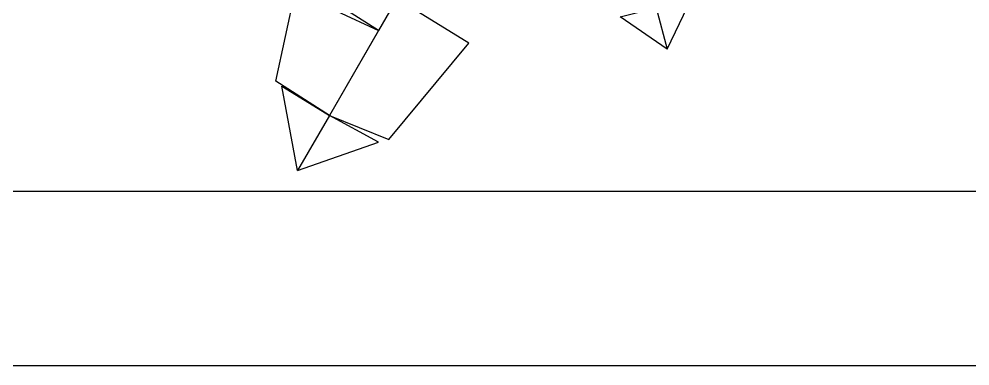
# Model space of a CAD drawing. Header units: inches. Extents: x 105.6 to 147.4, y 37.5 to 62.2.
# Drawn here: x 108.886 to 109.702, y 40.862 to 41.16 of the extents above; entities that cross this region are included whole.
import ezdxf

# ---------------------------------------------------------------- set-up
doc = ezdxf.new("R2010")
doc.units = ezdxf.units.IN
doc.header["$MEASUREMENT"] = 0
doc.layers.add('Paredes', color=5, linetype='Continuous')
doc.layers.add('TREE', color=72, linetype='Continuous')

# ---------------------------------------------------------------- blocks, each defined once
blk = doc.blocks.new('plantita')
at = {"layer": 'TREE'}
for points in [[(73.13713, 68.04311, -0.22408), (73.07078, 68.08552, -0.23004), (73.08397, 68.10828, -0.21485), (73.15296, 68.07042, -0.20585)], [(73.13713, 68.04311, -0.22408), (73.07078, 68.08552, -0.23004), (73.08397, 68.10828, -0.21485), (73.15296, 68.07042, -0.20585)], [(73.09494, 67.97027, -0.27268), (73.049, 67.99963, -0.2768), (73.06551, 68.07641, -0.23611), (73.13713, 68.04311, -0.22408)], [(73.09494, 67.97027, -0.27268), (73.049, 67.99963, -0.2768), (73.06551, 68.07641, -0.23611), (73.13713, 68.04311, -0.22408)], [(73.38487, 68.02719, -0.10201), (73.406, 68.07148, -0.04871), (73.3754, 68.06239, -0.03888), (73.38487, 68.02719, -0.10201)], [(73.38487, 68.02719, -0.10201), (73.406, 68.07148, -0.04871), (73.3754, 68.06239, -0.03888), (73.38487, 68.02719, -0.10201)], [(73.09494, 67.97027, -0.27268), (73.1459, 67.94958, -0.27376), (73.21475, 68.03222, -0.21439), (73.15296, 68.07042, -0.20585)], [(73.09494, 67.97027, -0.27268), (73.1459, 67.94958, -0.27376), (73.21475, 68.03222, -0.21439), (73.15296, 68.07042, -0.20585)], [(73.38487, 68.02719, -0.10201), (73.34437, 68.05489, -0.04871), (73.3754, 68.06239, -0.03888), (73.38487, 68.02719, -0.10201)], [(73.38487, 68.02719, -0.10201), (73.34437, 68.05489, -0.04871), (73.3754, 68.06239, -0.03888), (73.38487, 68.02719, -0.10201)], [(73.06754, 67.92296, -0.36737), (73.05414, 67.99532, -0.28742), (73.09494, 67.97027, -0.27268), (73.06754, 67.92296, -0.36737)], [(73.06754, 67.92296, -0.36737), (73.05414, 67.99532, -0.28742), (73.09494, 67.97027, -0.27268), (73.06754, 67.92296, -0.36737)], [(73.06754, 67.92296, -0.36737), (73.13698, 67.94734, -0.28742), (73.09494, 67.97027, -0.27268), (73.06754, 67.92296, -0.36737)], [(73.06754, 67.92296, -0.36737), (73.13698, 67.94734, -0.28742), (73.09494, 67.97027, -0.27268), (73.06754, 67.92296, -0.36737)]]:
    blk.add_3dface(points, dxfattribs=at)

msp = doc.modelspace()

# ---------------------------------------------------------------- linework, layer by layer
at = {"layer": 'Paredes', "color": 5}
for p, q in [((108.86549, 41.01241), (114.71549, 41.01241)), ((108.86549, 41.01241), (114.71549, 41.01241)), ((114.86549, 40.86241), (108.71549, 40.86241)), ((114.86549, 40.86241), (108.71549, 40.86241))]:
    msp.add_line(p, q, dxfattribs=at)

# ---------------------------------------------------------------- block references
msp.add_blockref('plantita', (36.0571, -26.89283))

doc.saveas('drawing.dxf')
